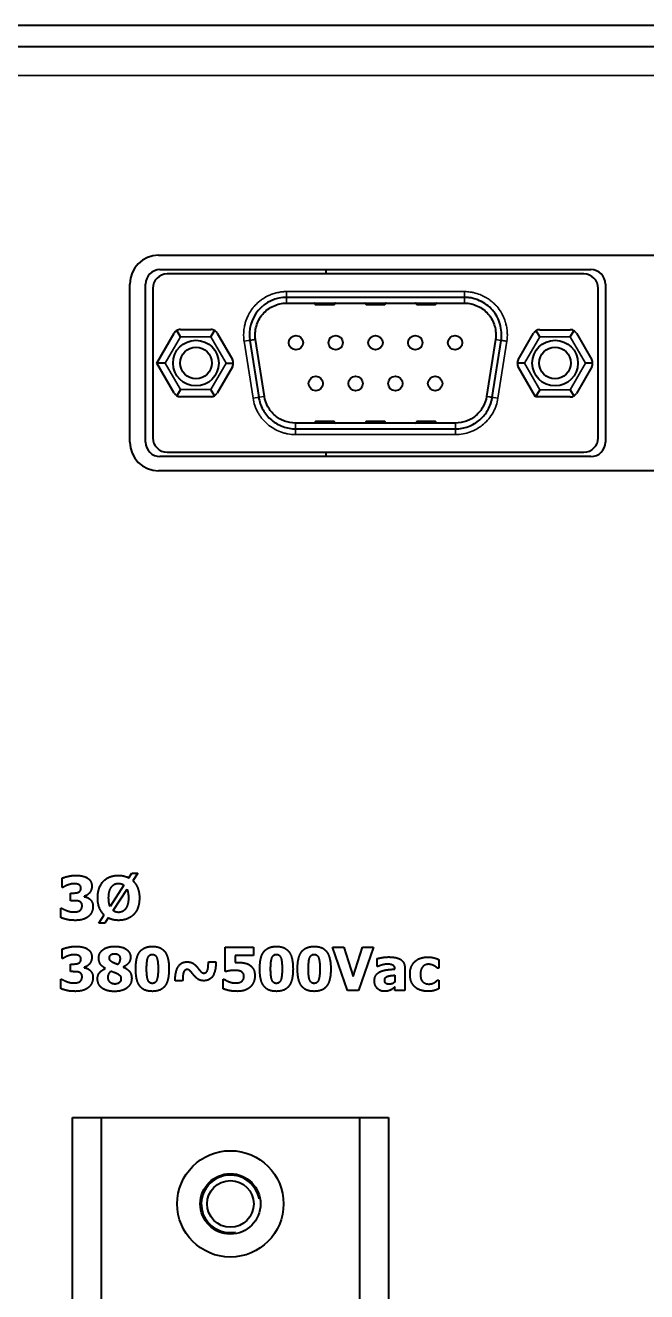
# Model space of a CAD drawing. Header units: millimetres. Extents: x 0 to 2100, y 0 to 1485.
# Drawn here: x 151.7 to 195, y 484.3 to 572.4 of the extents above; entities that cross this region are included whole.
import ezdxf

# ---------------------------------------------------------------- set-up
doc = ezdxf.new("R2010")
doc.units = ezdxf.units.MM
doc.header["$LTSCALE"] = 5
doc.layers.add('가시적인 것(ISO)', color=3, linetype='Continuous', lineweight=40)
doc.layers.add('가시적인 좁은 것(ISO)', color=3, linetype='Continuous', lineweight=35)

msp = doc.modelspace()

# ---------------------------------------------------------------- linework, layer by layer
at = {"layer": '가시적인 것(ISO)'}
for p, q in [((136.254, 572.396), (520.754, 572.396)), ((520.754, 570.896), (136.254, 570.896)), ((161.004, 556.396), (227.004, 556.396)), ((161.104, 555.396), (191.104, 555.396)), ((190.603, 555.096), (161.605, 555.096)), ((172.664, 555.096), (172.664, 555.396)), ((159.004, 543.396), (159.004, 554.396)), ((160.104, 543.396), (160.104, 554.396)), ((192.104, 554.396), (192.104, 543.396)), ((160.605, 554.096), (160.605, 543.696)), ((182.291, 553.47), (169.917, 553.47)), ((191.603, 543.696), (191.603, 554.096)), ((169.917, 553.07), (182.291, 553.07)), ((171.931, 552.97), (173.217, 552.97)), ((175.461, 552.97), (176.747, 552.97)), ((178.991, 552.97), (180.277, 552.97)), ((160.886, 548.893), (162.092, 550.982)), ((162.525, 550.732), (162.275, 551.165)), ((162.525, 551.232), (164.647, 551.232)), ((164.647, 550.732), (164.897, 551.165)), ((165.08, 550.982), (166.142, 549.143)), ((186.041, 549.129), (187.103, 550.967)), ((187.536, 550.717), (187.286, 551.15)), ((187.536, 551.217), (189.658, 551.217)), ((189.658, 550.717), (189.908, 551.15)), ((190.091, 550.967), (191.153, 549.129)), ((167.355, 550.477), (167.975, 546.514)), ((168.37, 546.576), (167.751, 550.539)), ((184.457, 550.539), (183.838, 546.575)), ((184.233, 546.514), (184.852, 550.477)), ((162.092, 546.805), (160.886, 548.893)), ((161.463, 548.893), (160.886, 548.893)), ((166.142, 548.643), (165.08, 546.805)), ((165.709, 548.893), (166.209, 548.893)), ((186.474, 548.879), (185.974, 548.879)), ((187.247, 546.541), (186.041, 548.629)), ((191.153, 548.629), (190.091, 546.791)), ((191.219, 548.879), (190.719, 548.879)), ((162.525, 547.055), (162.275, 546.622)), ((164.647, 546.555), (162.525, 546.555)), ((164.897, 546.622), (164.647, 547.055)), ((187.536, 547.041), (187.247, 546.541)), ((189.658, 546.541), (187.247, 546.541)), ((189.658, 547.041), (189.908, 546.608)), ((181.672, 544.722), (170.536, 544.722)), ((173.217, 544.822), (171.931, 544.822)), ((176.747, 544.822), (175.461, 544.822)), ((180.277, 544.822), (178.991, 544.822)), ((170.536, 544.322), (181.672, 544.322)), ((191.104, 542.396), (161.104, 542.396)), ((161.605, 542.696), (190.603, 542.696)), ((172.664, 542.396), (172.664, 542.696)), ((227.004, 541.396), (161.004, 541.396)), ((154.298, 512.418), (154.298, 513.06)), ((158.932, 513.084), (159.138, 513.396)), ((159.138, 513.396), (159.561, 513.396)), ((159.561, 513.396), (159.219, 512.878)), ((154.361, 512.418), (154.298, 512.418)), ((154.867, 512.02), (154.986, 512.02)), ((154.867, 511.492), (154.867, 512.02)), ((158.591, 512.569), (157.626, 511.093)), ((157.84, 510.809), (158.81, 512.287)), ((154.996, 511.492), (154.867, 511.492)), ((155.82, 511.801), (155.82, 511.772)), ((154.211, 510.965), (154.284, 510.965)), ((154.211, 510.313), (154.211, 510.965)), ((156.844, 509.931), (157.218, 510.498)), ((157.5, 510.294), (157.259, 509.931)), ((157.259, 509.931), (156.844, 509.931)), ((154.298, 507.479), (154.298, 508.121)), ((165.634, 508.247), (167.623, 508.247)), ((165.634, 506.562), (165.634, 508.247)), ((166.347, 507.681), (166.347, 507.182)), ((167.623, 507.681), (166.347, 507.681)), ((167.623, 508.247), (167.623, 507.681)), ((173.117, 508.247), (173.898, 508.247)), ((174.148, 505.247), (173.117, 508.247)), ((173.898, 508.247), (174.552, 506.212)), ((174.552, 506.212), (175.203, 508.247)), ((175.964, 508.247), (174.933, 505.247)), ((175.203, 508.247), (175.964, 508.247)), ((154.361, 507.479), (154.298, 507.479)), ((154.867, 507.08), (154.986, 507.08)), ((154.867, 506.553), (154.867, 507.08)), ((155.82, 506.861), (155.82, 506.832)), ((157.313, 506.771), (157.313, 506.784)), ((158.553, 506.881), (158.553, 506.871)), ((164.477, 507.241), (165, 507.241)), ((176.222, 506.915), (176.222, 507.462)), ((176.283, 506.915), (176.222, 506.915)), ((177.455, 506.733), (177.455, 506.745)), ((178.15, 506.786), (178.15, 505.247)), ((180.513, 506.786), (180.423, 506.786)), ((180.513, 507.389), (180.513, 506.786)), ((154.211, 506.025), (154.284, 506.025)), ((154.211, 505.374), (154.211, 506.025)), ((154.996, 506.553), (154.867, 506.553)), ((162.683, 505.918), (162.16, 505.918)), ((165.506, 506.02), (165.574, 506.02)), ((165.506, 505.366), (165.506, 506.02)), ((165.7, 506.562), (165.634, 506.562)), ((177.45, 506.307), (177.45, 505.838)), ((180.423, 505.967), (180.513, 505.967)), ((180.513, 505.967), (180.513, 505.361)), ((174.933, 505.247), (174.148, 505.247)), ((177.45, 505.247), (177.45, 505.488)), ((178.15, 505.247), (177.45, 505.247)), ((155.004, 496.396), (157.004, 496.396)), ((155.004, 483.396), (155.004, 496.396)), ((157.004, 496.396), (175.004, 496.396)), ((157.004, 496.396), (157.004, 483.396)), ((175.004, 496.396), (177.004, 496.396)), ((175.004, 483.396), (175.004, 496.396)), ((177.004, 496.396), (177.004, 483.396))]:
    msp.add_line(p, q, dxfattribs=at)
for centre, radius in [((170.564, 550.316), 0.5), ((173.334, 550.316), 0.5), ((176.104, 550.316), 0.5), ((178.874, 550.316), 0.5), ((181.644, 550.316), 0.5), ((163.604, 548.896), 1.59), ((163.604, 548.896), 1.1), ((188.604, 548.896), 1.59), ((188.604, 548.896), 1.1), ((171.949, 547.476), 0.5), ((174.719, 547.476), 0.5), ((177.489, 547.476), 0.5), ((180.259, 547.476), 0.5), ((166.004, 490.396), 3.7), ((166.004, 490.396), 2.1), ((166.004, 490.396), 1.621)]:
    msp.add_circle(centre, radius, dxfattribs=at)
for centre, radius, start, end in [((161.004, 554.396), 2, 90, 180), ((161.104, 554.396), 1, 90, 180), ((161.605, 554.096), 1, 90, 180), ((190.603, 554.096), 1, 0, 90), ((191.104, 554.396), 1, 0, 90), ((171.831, 553.02), 0.05, 0, 90), ((171.931, 553.02), 0.05, 179.99999, 270), ((173.217, 553.02), 0.05, 270, 0.00001), ((173.317, 553.02), 0.05, 90, 180), ((175.361, 553.02), 0.05, 360, 90), ((175.461, 553.02), 0.05, 180, 270), ((176.747, 553.02), 0.05, 270, 0), ((176.847, 553.02), 0.05, 90, 180), ((178.891, 553.02), 0.05, 0, 90), ((178.991, 553.02), 0.05, 180, 270), ((180.277, 553.02), 0.05, 270, 359.99999), ((180.377, 553.02), 0.05, 90, 180), ((162.525, 550.732), 0.5, 120, 150), ((162.525, 550.732), 0.5, 90, 120), ((164.647, 550.732), 0.5, 60, 90), ((164.647, 550.732), 0.5, 30, 60), ((187.536, 550.717), 0.5, 120, 150), ((187.536, 550.717), 0.5, 90, 120), ((189.658, 550.717), 0.5, 60, 90), ((189.658, 550.717), 0.5, 30, 60), ((165.709, 548.893), 0.5, 0, 30), ((186.474, 548.879), 0.5, 150, 180), ((190.719, 548.879), 0.5, 0, 30), ((165.709, 548.893), 0.5, 330, 0), ((186.474, 548.879), 0.5, 180, 210), ((190.719, 548.879), 0.5, 330, 0), ((162.525, 547.055), 0.5, 210, 240), ((162.525, 547.055), 0.5, 240, 270), ((164.647, 547.055), 0.5, 270, 300), ((164.647, 547.055), 0.5, 300, 330), ((189.658, 547.041), 0.5, 270, 300), ((189.658, 547.041), 0.5, 300, 330), ((171.831, 544.772), 0.05, 270, 0), ((171.931, 544.772), 0.05, 90, 180), ((173.217, 544.772), 0.05, 0, 90), ((173.317, 544.772), 0.05, 180, 270), ((175.361, 544.772), 0.05, 270, 0), ((175.461, 544.772), 0.05, 90, 180), ((176.747, 544.772), 0.05, 0, 90), ((176.847, 544.772), 0.05, 180, 270), ((178.891, 544.772), 0.05, 270, 0), ((178.991, 544.772), 0.05, 90, 180), ((180.277, 544.772), 0.05, 0, 90), ((180.377, 544.772), 0.05, 180, 270), ((161.605, 543.696), 1, 180, 270), ((190.603, 543.696), 1, 270, 0), ((161.004, 543.396), 2, 180, 270), ((161.104, 543.396), 1, 180, 270), ((191.104, 543.396), 1, 270, 0)]:
    msp.add_arc(centre, radius, start, end, dxfattribs=at)
for points, degree in [([(169.917, 553.47), (169.194, 553.469), (167.676, 552.796), (167.244, 551.191), (167.355, 550.477)], 3), ([(154.298, 513.06), (154.454, 513.126), (154.979, 513.25), (155.254, 513.25)], 2), ([(155.254, 513.25), (155.521, 513.25), (155.915, 513.157), (156.053, 513.067)], 2), ([(156.053, 513.067), (156.207, 512.973), (156.36, 512.681), (156.36, 512.499)], 2), ([(156.768, 511.687), (156.768, 512.409), (157.541, 513.25), (158.22, 513.25)], 2), ([(158.22, 513.25), (158.414, 513.25), (158.771, 513.167), (158.932, 513.084)], 2), ([(159.219, 512.878), (159.438, 512.669), (159.673, 512.066), (159.673, 511.687)], 2), ([(154.675, 512.579), (154.59, 512.547), (154.405, 512.445), (154.361, 512.418)], 2), ([(155.122, 512.671), (155.013, 512.671), (154.782, 512.62), (154.675, 512.579)], 2), ([(154.986, 512.02), (155.122, 512.02), (155.353, 512.044), (155.433, 512.08)], 2), ([(155.458, 512.61), (155.385, 512.647), (155.19, 512.671), (155.122, 512.671)], 2), ([(155.433, 512.08), (155.514, 512.119), (155.604, 512.255), (155.604, 512.372)], 2), ([(155.604, 512.372), (155.604, 512.465), (155.519, 512.579), (155.458, 512.61)], 2), ([(156.36, 512.499), (156.36, 512.241), (156.063, 511.857), (155.82, 511.801)], 2), ([(157.532, 511.687), (157.532, 511.956), (157.648, 512.345), (157.745, 512.465)], 2), ([(157.745, 512.465), (157.85, 512.593), (158.081, 512.693), (158.222, 512.693)], 2), ([(158.222, 512.693), (158.317, 512.693), (158.514, 512.632), (158.591, 512.569)], 2), ([(158.81, 512.287), (158.856, 512.185), (158.91, 511.852), (158.91, 511.687)], 2), ([(155.467, 511.451), (155.37, 511.485), (155.1, 511.492), (154.996, 511.492)], 2), ([(155.681, 511.14), (155.681, 511.273), (155.565, 511.417), (155.467, 511.451)], 2), ([(155.531, 510.806), (155.599, 510.858), (155.681, 511.006), (155.681, 511.14)], 2), ([(155.82, 511.772), (155.927, 511.757), (156.131, 511.679), (156.228, 511.592)], 2), ([(156.438, 511.096), (156.438, 510.875), (156.275, 510.512), (156.117, 510.386)], 2), ([(156.228, 511.592), (156.318, 511.514), (156.438, 511.266), (156.438, 511.096)], 2), ([(157.218, 510.498), (157.004, 510.704), (156.768, 511.307), (156.768, 511.687)], 2), ([(157.626, 511.093), (157.58, 511.208), (157.532, 511.504), (157.532, 511.687)], 2), ([(158.91, 511.687), (158.91, 511.414), (158.798, 511.047), (158.703, 510.918)], 2), ([(159.673, 511.687), (159.673, 511.346), (159.486, 510.763), (159.301, 510.556)], 2), ([(155.22, 510.123), (154.869, 510.123), (154.369, 510.24), (154.211, 510.313)], 2), ([(154.284, 510.965), (154.449, 510.86), (154.894, 510.704), (155.079, 510.704)], 2), ([(155.079, 510.704), (155.188, 510.704), (155.443, 510.743), (155.531, 510.806)], 2), ([(156.117, 510.386), (155.959, 510.259), (155.528, 510.123), (155.22, 510.123)], 2), ([(158.22, 510.123), (158.023, 510.123), (157.653, 510.211), (157.5, 510.294)], 2), ([(158.222, 510.678), (158.115, 510.678), (157.928, 510.741), (157.84, 510.809)], 2), ([(159.301, 510.556), (159.107, 510.342), (158.562, 510.123), (158.22, 510.123)], 2), ([(158.703, 510.918), (158.613, 510.802), (158.356, 510.678), (158.222, 510.678)], 2), ([(154.298, 508.121), (154.454, 508.186), (154.979, 508.31), (155.254, 508.31)], 2), ([(154.675, 507.639), (154.59, 507.608), (154.405, 507.506), (154.361, 507.479)], 2), ([(155.122, 507.732), (155.013, 507.732), (154.782, 507.681), (154.675, 507.639)], 2), ([(155.458, 507.671), (155.385, 507.707), (155.19, 507.732), (155.122, 507.732)], 2), ([(155.254, 508.31), (155.521, 508.31), (155.915, 508.218), (156.053, 508.128)], 2), ([(155.604, 507.433), (155.604, 507.525), (155.519, 507.639), (155.458, 507.671)], 2), ([(156.36, 507.559), (156.36, 507.301), (156.063, 506.917), (155.82, 506.861)], 2), ([(156.053, 508.128), (156.207, 508.033), (156.36, 507.741), (156.36, 507.559)], 2), ([(156.839, 507.506), (156.839, 507.671), (156.985, 507.96), (157.128, 508.075)], 2), ([(157.313, 506.784), (157.048, 506.912), (156.839, 507.28), (156.839, 507.506)], 2), ([(157.128, 508.075), (157.267, 508.184), (157.687, 508.315), (157.95, 508.315)], 2), ([(157.583, 507.518), (157.583, 507.639), (157.784, 507.805), (157.95, 507.805)], 2), ([(157.833, 507.19), (157.704, 507.25), (157.583, 507.399), (157.583, 507.518)], 2), ([(157.95, 508.315), (158.227, 508.315), (158.64, 508.196), (158.774, 508.099)], 2), ([(157.95, 507.805), (158.122, 507.805), (158.324, 507.622), (158.324, 507.469)], 2), ([(159.056, 507.557), (159.056, 507.343), (158.808, 507), (158.553, 506.881)], 2), ([(158.774, 508.099), (158.91, 508.002), (159.056, 507.72), (159.056, 507.557)], 2), ([(159.418, 506.747), (159.418, 507.146), (159.542, 507.71), (159.683, 507.914)], 2), ([(159.683, 507.914), (159.824, 508.113), (160.269, 508.308), (160.575, 508.308)], 2), ([(160.174, 506.745), (160.174, 507.304), (160.359, 507.754), (160.575, 507.754)], 2), ([(160.575, 508.308), (160.899, 508.308), (161.331, 508.104), (161.47, 507.902)], 2), ([(160.575, 507.754), (160.792, 507.754), (160.974, 507.304), (160.974, 506.747)], 2), ([(161.47, 507.902), (161.606, 507.705), (161.73, 507.124), (161.73, 506.747)], 2), ([(168.051, 506.747), (168.051, 507.146), (168.175, 507.71), (168.316, 507.914)], 2), ([(168.316, 507.914), (168.457, 508.113), (168.902, 508.308), (169.208, 508.308)], 2), ([(168.807, 506.745), (168.807, 507.304), (168.992, 507.754), (169.208, 507.754)], 2), ([(169.208, 508.308), (169.532, 508.308), (169.964, 508.104), (170.103, 507.902)], 2), ([(169.208, 507.754), (169.425, 507.754), (169.607, 507.304), (169.607, 506.747)], 2), ([(170.103, 507.902), (170.239, 507.705), (170.363, 507.124), (170.363, 506.747)], 2), ([(170.679, 506.747), (170.679, 507.146), (170.803, 507.71), (170.944, 507.914)], 2), ([(170.944, 507.914), (171.085, 508.113), (171.53, 508.308), (171.836, 508.308)], 2), ([(171.435, 506.745), (171.435, 507.304), (171.62, 507.754), (171.836, 507.754)], 2), ([(171.836, 508.308), (172.16, 508.308), (172.592, 508.104), (172.731, 507.902)], 2), ([(171.836, 507.754), (172.053, 507.754), (172.235, 507.304), (172.235, 506.747)], 2), ([(172.731, 507.902), (172.867, 507.705), (172.991, 507.124), (172.991, 506.747)], 2), ([(176.222, 507.462), (176.326, 507.491), (176.793, 507.574), (177.032, 507.574)], 2), ([(177.032, 507.574), (177.615, 507.574), (178.15, 507.185), (178.15, 506.786)], 2), ([(178.889, 507.294), (179.057, 507.435), (179.514, 507.571), (179.762, 507.571)], 2), ([(179.762, 507.571), (179.949, 507.571), (180.323, 507.484), (180.513, 507.389)], 2), ([(154.986, 507.08), (155.122, 507.08), (155.353, 507.105), (155.433, 507.141)], 2), ([(155.433, 507.141), (155.514, 507.18), (155.604, 507.316), (155.604, 507.433)], 2), ([(155.82, 506.832), (155.927, 506.818), (156.131, 506.74), (156.228, 506.652)], 2), ([(156.228, 506.652), (156.318, 506.575), (156.438, 506.327), (156.438, 506.156)], 2), ([(156.758, 506.057), (156.758, 506.314), (157.043, 506.657), (157.313, 506.771)], 2), ([(158.173, 507.051), (158.044, 507.1), (157.889, 507.16), (157.833, 507.19)], 2), ([(158.324, 507.469), (158.324, 507.345), (158.251, 507.153), (158.173, 507.051)], 2), ([(158.553, 506.871), (158.852, 506.75), (159.134, 506.356), (159.134, 506.081)], 2), ([(159.681, 505.583), (159.542, 505.78), (159.418, 506.358), (159.418, 506.747)], 2), ([(160.575, 505.738), (160.359, 505.738), (160.174, 506.195), (160.174, 506.745)], 2), ([(160.974, 506.747), (160.974, 506.195), (160.789, 505.738), (160.575, 505.738)], 2), ([(161.73, 506.747), (161.73, 506.358), (161.606, 505.775), (161.467, 505.578)], 2), ([(162.16, 505.918), (162.16, 506.572), (162.591, 507.236), (162.999, 507.236)], 2), ([(163.011, 506.703), (162.899, 506.703), (162.778, 506.592), (162.741, 506.487)], 2), ([(162.999, 507.236), (163.133, 507.236), (163.342, 507.17), (163.432, 507.114)], 2), ([(163.235, 506.577), (163.186, 506.628), (163.07, 506.703), (163.011, 506.703)], 2), ([(163.432, 507.114), (163.517, 507.058), (163.663, 506.905), (163.711, 506.847)], 2), ([(163.711, 506.847), (163.765, 506.779), (163.877, 506.635), (163.928, 506.582)], 2), ([(164.149, 506.455), (164.256, 506.455), (164.387, 506.567), (164.419, 506.672)], 2), ([(165, 507.241), (164.997, 506.606), (164.574, 505.923), (164.161, 505.923)], 2), ([(164.419, 506.672), (164.453, 506.781), (164.472, 507.08), (164.477, 507.241)], 2), ([(166.293, 506.645), (166.128, 506.645), (165.814, 506.592), (165.7, 506.562)], 2), ([(166.792, 506.538), (166.69, 506.606), (166.398, 506.645), (166.293, 506.645)], 2), ([(166.347, 507.182), (166.408, 507.187), (166.575, 507.192), (166.621, 507.192)], 2), ([(166.621, 507.192), (166.838, 507.192), (167.203, 507.105), (167.346, 507.015)], 2), ([(167.346, 507.015), (167.516, 506.903), (167.706, 506.531), (167.706, 506.263)], 2), ([(168.314, 505.583), (168.175, 505.78), (168.051, 506.358), (168.051, 506.747)], 2), ([(169.208, 505.738), (168.992, 505.738), (168.807, 506.195), (168.807, 506.745)], 2), ([(169.607, 506.747), (169.607, 506.195), (169.422, 505.738), (169.208, 505.738)], 2), ([(170.363, 506.747), (170.363, 506.358), (170.239, 505.775), (170.1, 505.578)], 2), ([(170.942, 505.583), (170.803, 505.78), (170.679, 506.358), (170.679, 506.747)], 2), ([(171.836, 505.738), (171.62, 505.738), (171.435, 506.195), (171.435, 506.745)], 2), ([(172.235, 506.747), (172.235, 506.195), (172.05, 505.738), (171.836, 505.738)], 2), ([(172.991, 506.747), (172.991, 506.358), (172.867, 505.775), (172.728, 505.578)], 2), ([(176.9, 507.075), (176.776, 507.075), (176.441, 506.985), (176.283, 506.915)], 2), ([(176.424, 506.548), (176.616, 506.64), (177.148, 506.713), (177.455, 506.733)], 2), ([(177.455, 506.745), (177.455, 506.932), (177.177, 507.075), (176.9, 507.075)], 2), ([(178.507, 506.368), (178.507, 506.694), (178.711, 507.148), (178.889, 507.294)], 2), ([(179.796, 507.066), (179.526, 507.066), (179.229, 506.689), (179.229, 506.368)], 2), ([(180.185, 506.964), (180.107, 507.007), (179.915, 507.066), (179.796, 507.066)], 2), ([(180.423, 506.786), (180.379, 506.827), (180.258, 506.925), (180.185, 506.964)], 2), ([(154.284, 506.025), (154.449, 505.921), (154.894, 505.765), (155.079, 505.765)], 2), ([(155.467, 506.511), (155.37, 506.545), (155.1, 506.553), (154.996, 506.553)], 2), ([(155.079, 505.765), (155.188, 505.765), (155.443, 505.804), (155.531, 505.867)], 2), ([(155.681, 506.2), (155.681, 506.334), (155.565, 506.477), (155.467, 506.511)], 2), ([(155.531, 505.867), (155.599, 505.918), (155.681, 506.066), (155.681, 506.2)], 2), ([(156.438, 506.156), (156.438, 505.935), (156.275, 505.573), (156.117, 505.446)], 2), ([(157.038, 505.434), (156.895, 505.553), (156.758, 505.877), (156.758, 506.057)], 2), ([(157.493, 506.152), (157.493, 506.29), (157.617, 506.523), (157.694, 506.601)], 2), ([(157.976, 505.692), (157.76, 505.692), (157.493, 505.942), (157.493, 506.152)], 2), ([(157.694, 506.601), (157.779, 506.565), (158.001, 506.48), (158.059, 506.453)], 2), ([(158.246, 505.77), (158.188, 505.731), (158.037, 505.692), (157.976, 505.692)], 2), ([(158.059, 506.453), (158.263, 506.353), (158.39, 506.198), (158.39, 506.049)], 2), ([(158.39, 506.049), (158.39, 505.942), (158.312, 505.816), (158.246, 505.77)], 2), ([(159.134, 506.081), (159.134, 505.889), (158.973, 505.556), (158.82, 505.434)], 2), ([(162.741, 506.487), (162.707, 506.378), (162.688, 506.079), (162.683, 505.918)], 2), ([(163.454, 506.312), (163.395, 506.38), (163.291, 506.519), (163.235, 506.577)], 2), ([(163.733, 506.042), (163.646, 506.103), (163.524, 506.232), (163.454, 506.312)], 2), ([(164.161, 505.923), (164.023, 505.923), (163.816, 505.986), (163.733, 506.042)], 2), ([(163.928, 506.582), (163.981, 506.526), (164.091, 506.455), (164.149, 506.455)], 2), ([(165.574, 506.02), (165.632, 505.989), (165.773, 505.906), (165.887, 505.862)], 2), ([(165.887, 505.862), (165.994, 505.821), (166.215, 505.765), (166.349, 505.765)], 2), ([(166.349, 505.765), (166.466, 505.765), (166.738, 505.823), (166.821, 505.901)], 2), ([(166.95, 506.234), (166.95, 506.341), (166.862, 506.492), (166.792, 506.538)], 2), ([(166.821, 505.901), (166.882, 505.962), (166.95, 506.11), (166.95, 506.234)], 2), ([(167.706, 506.263), (167.706, 506.028), (167.545, 505.629), (167.387, 505.485)], 2), ([(176.032, 505.896), (176.032, 506.147), (176.234, 506.458), (176.424, 506.548)], 2), ([(176.73, 505.186), (176.429, 505.186), (176.032, 505.59), (176.032, 505.896)], 2), ([(176.745, 505.955), (176.745, 506.062), (176.847, 506.193), (176.942, 506.224)], 2), ([(177.085, 505.677), (176.917, 505.677), (176.745, 505.797), (176.745, 505.955)], 2), ([(176.942, 506.224), (177.049, 506.263), (177.27, 506.29), (177.45, 506.307)], 2), ([(177.45, 505.838), (177.372, 505.763), (177.177, 505.677), (177.085, 505.677)], 2), ([(178.865, 505.473), (178.697, 505.622), (178.507, 506.066), (178.507, 506.368)], 2), ([(179.229, 506.368), (179.229, 506.028), (179.545, 505.692), (179.808, 505.692)], 2), ([(179.808, 505.692), (179.942, 505.692), (180.141, 505.753), (180.214, 505.797)], 2), ([(180.214, 505.797), (180.284, 505.838), (180.386, 505.93), (180.423, 505.967)], 2), ([(155.22, 505.184), (154.869, 505.184), (154.369, 505.301), (154.211, 505.374)], 2), ([(156.117, 505.446), (155.959, 505.32), (155.528, 505.184), (155.22, 505.184)], 2), ([(157.942, 505.177), (157.638, 505.177), (157.184, 505.315), (157.038, 505.434)], 2), ([(158.82, 505.434), (158.667, 505.313), (158.227, 505.177), (157.942, 505.177)], 2), ([(160.575, 505.184), (160.257, 505.184), (159.819, 505.383), (159.681, 505.583)], 2), ([(161.467, 505.578), (161.331, 505.383), (160.891, 505.184), (160.575, 505.184)], 2), ([(166.48, 505.184), (166.145, 505.186), (165.664, 505.296), (165.506, 505.366)], 2), ([(167.387, 505.485), (167.229, 505.342), (166.797, 505.184), (166.48, 505.184)], 2), ([(169.208, 505.184), (168.89, 505.184), (168.452, 505.383), (168.314, 505.583)], 2), ([(170.1, 505.578), (169.964, 505.383), (169.524, 505.184), (169.208, 505.184)], 2), ([(171.836, 505.184), (171.518, 505.184), (171.08, 505.383), (170.942, 505.583)], 2), ([(172.728, 505.578), (172.592, 505.383), (172.152, 505.184), (171.836, 505.184)], 2), ([(177.165, 505.281), (177.07, 505.235), (176.891, 505.186), (176.73, 505.186)], 2), ([(177.45, 505.488), (177.377, 505.427), (177.262, 505.33), (177.165, 505.281)], 2), ([(179.781, 505.186), (179.502, 505.186), (179.037, 505.327), (178.865, 505.473)], 2), ([(180.211, 505.245), (180.109, 505.216), (179.929, 505.186), (179.781, 505.186)], 2), ([(180.513, 505.361), (180.452, 505.335), (180.294, 505.267), (180.211, 505.245)], 2)]:
    msp.add_open_spline(points, degree=degree, dxfattribs=at)
for points, knots in [([(184.852, 550.477), (184.882, 550.668), (184.888, 550.855), (184.861, 551.226), (184.828, 551.41), (184.726, 551.768), (184.657, 551.94), (184.482, 552.272), (184.376, 552.43), (184.128, 552.716), (183.987, 552.844), (183.684, 553.065), (183.524, 553.158), (183.186, 553.31), (183.008, 553.37), (182.735, 553.43), (182.643, 553.445), (182.503, 553.461), (182.455, 553.464), (182.369, 553.469), (182.327, 553.469), (182.291, 553.47)], [0, 0, 0, 0, 0.1257086, 0.1257086, 0.2514171, 0.2514171, 0.3771257, 0.3771257, 0.5028343, 0.5028343, 0.6285429, 0.6285429, 0.7542514, 0.7542514, 0.87996, 0.87996, 0.9428143, 0.9428143, 0.9742414, 0.9742414, 0.999997, 0.999997, 0.999997, 0.999997]), ([(167.751, 550.539), (167.726, 550.696), (167.721, 550.853), (167.743, 551.165), (167.771, 551.322), (167.857, 551.626), (167.915, 551.772), (168.061, 552.052), (168.15, 552.184), (168.353, 552.421), (168.469, 552.529), (168.724, 552.717), (168.859, 552.797), (169.145, 552.928), (169.296, 552.98), (169.602, 553.05), (169.758, 553.07), (169.917, 553.07)], [-1, -1, -1, -1, -0.875, -0.875, -0.75, -0.75, -0.625, -0.625, -0.5, -0.5, -0.375, -0.375, -0.25, -0.25, -0.125, -0.125, 0, 0, 0, 0]), ([(182.291, 553.07), (182.451, 553.07), (182.606, 553.05), (182.911, 552.98), (183.062, 552.929), (183.349, 552.797), (183.484, 552.717), (183.738, 552.529), (183.855, 552.422), (184.058, 552.184), (184.147, 552.052), (184.293, 551.772), (184.351, 551.626), (184.437, 551.323), (184.464, 551.166), (184.487, 550.853), (184.482, 550.696), (184.457, 550.539)], [-1, -1, -1, -1, -0.875, -0.875, -0.75, -0.75, -0.625, -0.625, -0.5, -0.5, -0.375, -0.375, -0.25, -0.25, -0.125, -0.125, 0, 0, 0, 0]), ([(167.975, 546.514), (168.023, 546.208), (168.124, 545.913), (168.352, 545.511), (168.439, 545.384), (168.632, 545.149), (168.739, 545.039), (168.978, 544.837), (169.105, 544.748), (169.368, 544.596), (169.506, 544.531), (169.797, 544.424), (169.948, 544.384), (170.175, 544.345), (170.251, 544.336), (170.366, 544.327), (170.404, 544.325), (170.474, 544.322), (170.507, 544.322), (170.536, 544.322)], [0, 0, 0, 0, 0.251432, 0.251432, 0.377148, 0.377148, 0.502864, 0.502864, 0.6285801, 0.6285801, 0.7542961, 0.7542961, 0.8800121, 0.8800121, 0.9428701, 0.9428701, 0.9742991, 0.9742991, 0.9999981, 0.9999981, 0.9999981, 0.9999981]), ([(170.536, 544.722), (170.275, 544.722), (170.019, 544.767), (169.655, 544.903), (169.537, 544.959), (169.315, 545.089), (169.21, 545.164), (169.012, 545.332), (168.921, 545.426), (168.758, 545.626), (168.685, 545.733), (168.494, 546.073), (168.41, 546.318), (168.37, 546.576)], [-1, -1, -1, -1, -0.75, -0.75, -0.625, -0.625, -0.5, -0.5, -0.375, -0.375, -0.25, -0.25, 0, 0, 0, 0]), ([(183.838, 546.575), (183.798, 546.318), (183.714, 546.072), (183.523, 545.733), (183.449, 545.625), (183.286, 545.426), (183.197, 545.333), (182.999, 545.164), (182.892, 545.089), (182.67, 544.959), (182.554, 544.903), (182.188, 544.766), (181.933, 544.722), (181.672, 544.722)], [-1, -1, -1, -1, -0.75, -0.75, -0.625, -0.625, -0.5, -0.5, -0.375, -0.375, -0.25, -0.25, 0, 0, 0, 0]), ([(181.672, 544.322), (181.981, 544.322), (182.288, 544.376), (182.721, 544.539), (182.86, 544.606), (183.122, 544.761), (183.247, 544.849), (183.484, 545.053), (183.591, 545.165), (183.782, 545.403), (183.868, 545.528), (184.018, 545.8), (184.081, 545.942), (184.154, 546.161), (184.175, 546.235), (184.202, 546.347), (184.21, 546.384), (184.223, 546.453), (184.229, 546.485), (184.233, 546.514)], [0, 0, 0, 0, 0.251432, 0.251432, 0.377148, 0.377148, 0.502864, 0.502864, 0.6285801, 0.6285801, 0.7542961, 0.7542961, 0.8800121, 0.8800121, 0.9428701, 0.9428701, 0.9742991, 0.9742991, 0.9999981, 0.9999981, 0.9999981, 0.9999981])]:
    msp.add_open_spline(points, degree=3, knots=knots, dxfattribs=at)
at = {"layer": '가시적인 좁은 것(ISO)'}
for p, q in [((519.004, 568.896), (138.004, 568.896)), ((169.916, 553.87), (182.291, 553.87)), ((171.931, 553.07), (171.931, 553.02)), ((173.267, 553.02), (171.931, 553.02)), ((171.931, 553.02), (171.931, 552.97)), ((175.411, 553.02), (175.461, 553.02)), ((175.461, 553.07), (175.461, 553.02)), ((176.747, 553.02), (175.461, 553.02)), ((175.461, 553.02), (175.461, 552.97)), ((176.747, 553.07), (176.747, 553.02)), ((176.747, 553.02), (176.797, 553.02)), ((176.747, 553.02), (176.747, 552.97)), ((178.991, 553.07), (178.991, 553.02)), ((180.277, 553.02), (178.991, 553.02)), ((178.991, 553.02), (178.991, 552.97)), ((180.277, 553.07), (180.277, 553.02)), ((180.277, 553.02), (180.277, 552.97)), ((161.463, 548.893), (162.525, 550.732)), ((162.525, 550.732), (164.647, 550.732)), ((164.647, 550.732), (165.709, 548.893)), ((186.474, 548.879), (187.536, 550.717)), ((187.536, 550.717), (189.658, 550.717)), ((189.658, 550.717), (190.719, 548.879)), ((167.58, 546.452), (166.96, 550.416)), ((184.457, 550.539), (184.852, 550.477)), ((185.248, 550.416), (184.628, 546.452)), ((162.525, 547.055), (161.463, 548.893)), ((165.709, 548.893), (164.647, 547.055)), ((187.536, 547.041), (186.474, 548.879)), ((190.719, 548.879), (189.658, 547.041)), ((164.647, 547.055), (162.525, 547.055)), ((167.975, 546.514), (168.37, 546.576)), ((189.658, 547.041), (187.536, 547.041)), ((171.931, 544.772), (171.881, 544.772)), ((171.931, 544.772), (171.931, 544.822)), ((171.931, 544.772), (173.267, 544.772)), ((171.931, 544.722), (171.931, 544.772)), ((175.461, 544.772), (175.411, 544.772)), ((175.461, 544.772), (175.461, 544.822)), ((175.461, 544.772), (176.747, 544.772)), ((175.461, 544.722), (175.461, 544.772)), ((176.747, 544.772), (176.747, 544.822)), ((176.797, 544.772), (176.747, 544.772)), ((176.747, 544.722), (176.747, 544.772)), ((178.991, 544.772), (178.941, 544.772)), ((178.991, 544.772), (178.991, 544.822)), ((178.991, 544.772), (180.277, 544.772)), ((178.991, 544.722), (178.991, 544.772)), ((180.277, 544.772), (180.277, 544.822)), ((180.327, 544.772), (180.277, 544.772)), ((180.277, 544.722), (180.277, 544.772)), ((181.672, 544.722), (181.672, 544.322)), ((170.536, 544.322), (170.536, 543.922)), ((181.672, 543.922), (170.536, 543.922)), ((181.672, 544.322), (181.672, 543.922)), ((182.232, 544.382), (182.232, 544.382))]:
    msp.add_line(p, q, dxfattribs=at)
msp.add_arc((166.004, 490.396), 2, 10, 280, dxfattribs=at)
for centre, major_axis, ratio, start_param, end_param in [((169.917, 553.07), (0, 0.4), 0.000121, 4.712389, 6.283185), ((182.291, 553.87), (0, -0.4), 0.00001, 0.019457, 1.571386), ((171.931, 553.02), (-0.05, 0), 0.000472, 4.712389, 6.283186), ((178.991, 553.02), (-0.05, 0), 0.00026, 0, 1.570796), ((180.277, 553.02), (0.05, 0), 0.00001, 4.70498, 6.268369), ((166.96, 550.416), (0.395, 0.062), 0.000121, 0, 1.570796), ((167.58, 546.452), (0.395, 0.062), 0.000119, 4.712389, 6.283185), ((184.628, 546.452), (-0.395, 0.062), 0.00001, 0.015497, 1.57157), ((168.89, 545.926), (-0.988, -0.154), 0.00001, 5.562327, 5.562418), ((183.317, 545.926), (-0.988, 0.154), 0.00001, 2.363039, 2.363051)]:
    msp.add_ellipse(centre, major_axis=major_axis, ratio=ratio, start_param=start_param, end_param=end_param, dxfattribs=at)
for points, knots in [([(166.96, 550.416), (166.944, 550.52), (166.934, 550.626), (166.929, 550.732), (166.927, 550.786), (166.926, 550.84), (166.927, 550.894), (166.928, 550.948), (166.93, 551.003), (166.934, 551.057), (166.942, 551.177), (166.957, 551.297), (166.98, 551.416), (166.997, 551.508), (167.018, 551.6), (167.044, 551.691), (167.072, 551.788), (167.103, 551.883), (167.14, 551.977), (167.143, 551.983), (167.145, 551.99), (167.148, 551.997), (167.188, 552.097), (167.231, 552.192), (167.282, 552.289), (167.284, 552.292), (167.286, 552.296), (167.288, 552.299), (167.355, 552.426), (167.431, 552.547), (167.514, 552.66), (167.554, 552.715), (167.596, 552.768), (167.639, 552.819), (167.644, 552.824), (167.648, 552.829), (167.653, 552.834), (167.754, 552.951), (167.864, 553.059), (167.985, 553.16), (168.015, 553.185), (168.046, 553.209), (168.077, 553.233), (168.089, 553.242), (168.101, 553.251), (168.112, 553.26), (168.118, 553.264), (168.124, 553.268), (168.129, 553.272), (168.184, 553.313), (168.241, 553.352), (168.299, 553.388), (168.416, 553.463), (168.539, 553.53), (168.667, 553.589), (168.674, 553.592), (168.681, 553.595), (168.688, 553.598), (168.78, 553.64), (168.873, 553.677), (168.967, 553.709), (169.069, 553.743), (169.171, 553.772), (169.278, 553.797), (169.286, 553.799), (169.295, 553.801), (169.304, 553.802), (169.402, 553.824), (169.5, 553.84), (169.598, 553.851), (169.606, 553.852), (169.614, 553.853), (169.623, 553.854), (169.668, 553.859), (169.712, 553.862), (169.757, 553.865), (169.766, 553.866), (169.775, 553.866), (169.784, 553.866), (169.802, 553.867), (169.819, 553.868), (169.837, 553.868), (169.85, 553.869), (169.863, 553.869), (169.877, 553.869), (169.883, 553.869), (169.89, 553.87), (169.897, 553.87), (169.903, 553.87), (169.91, 553.87), (169.916, 553.87)], [0, 0, 0, 0, 0.0625, 0.0625, 0.0625, 0.09375, 0.09375, 0.09375, 0.125, 0.125, 0.125, 0.19537, 0.19537, 0.19537, 0.249895, 0.249895, 0.249895, 0.308212, 0.308212, 0.308212, 0.3125, 0.3125, 0.3125, 0.375, 0.375, 0.375, 0.377216, 0.377216, 0.377216, 0.459459, 0.459459, 0.459459, 0.498948, 0.498948, 0.498948, 0.50302, 0.50302, 0.50302, 0.59375, 0.59375, 0.59375, 0.616125, 0.616125, 0.616125, 0.624696, 0.624696, 0.624696, 0.628793, 0.628793, 0.628793, 0.668821, 0.668821, 0.668821, 0.75, 0.75, 0.75, 0.754453, 0.754453, 0.754453, 0.8125, 0.8125, 0.8125, 0.875, 0.875, 0.875, 0.880133, 0.880133, 0.880133, 0.9375, 0.9375, 0.9375, 0.942381, 0.942381, 0.942381, 0.96875, 0.96875, 0.96875, 0.97407, 0.97407, 0.97407, 0.984375, 0.984375, 0.984375, 0.992188, 0.992188, 0.992188, 0.996094, 0.996094, 0.996094, 1, 1, 1, 1]), ([(169.917, 553.47), (169.917, 553.47), (169.917, 553.478), (169.917, 553.498), (169.917, 553.517), (169.917, 553.548), (169.917, 553.587), (169.917, 553.626), (169.917, 553.673), (169.917, 553.722), (169.917, 553.772), (169.917, 553.822), (169.916, 553.87)], [0, 0, 0, 0, 0.25, 0.25, 0.25, 0.5, 0.5, 0.5, 0.75, 0.75, 0.75, 1, 1, 1, 1]), ([(182.291, 553.87), (182.298, 553.87), (182.305, 553.87), (182.311, 553.87), (182.317, 553.87), (182.324, 553.869), (182.33, 553.869), (182.361, 553.869), (182.393, 553.868), (182.424, 553.867), (182.478, 553.864), (182.533, 553.86), (182.587, 553.854), (182.595, 553.853), (182.603, 553.852), (182.611, 553.851), (182.665, 553.845), (182.718, 553.837), (182.772, 553.828), (182.799, 553.824), (182.826, 553.818), (182.854, 553.813), (182.871, 553.809), (182.889, 553.806), (182.907, 553.802), (182.914, 553.8), (182.922, 553.798), (182.93, 553.797), (183.083, 553.762), (183.234, 553.715), (183.381, 553.657), (183.429, 553.638), (183.477, 553.618), (183.525, 553.596), (183.531, 553.593), (183.537, 553.591), (183.543, 553.588), (183.547, 553.586), (183.552, 553.584), (183.556, 553.582), (183.622, 553.551), (183.686, 553.518), (183.749, 553.484), (183.776, 553.469), (183.802, 553.454), (183.828, 553.438), (183.917, 553.385), (184.002, 553.329), (184.086, 553.267), (184.089, 553.265), (184.092, 553.263), (184.094, 553.261), (184.19, 553.189), (184.281, 553.113), (184.366, 553.032), (184.436, 552.965), (184.502, 552.896), (184.564, 552.824), (184.668, 552.702), (184.762, 552.571), (184.846, 552.431), (184.863, 552.402), (184.881, 552.371), (184.897, 552.341), (184.907, 552.324), (184.916, 552.306), (184.926, 552.289), (184.967, 552.21), (185.005, 552.13), (185.039, 552.048), (185.088, 551.933), (185.129, 551.814), (185.163, 551.692), (185.165, 551.688), (185.166, 551.683), (185.167, 551.679), (185.195, 551.579), (185.218, 551.478), (185.236, 551.377), (185.254, 551.271), (185.267, 551.167), (185.274, 551.057), (185.275, 551.05), (185.275, 551.043), (185.276, 551.035), (185.282, 550.933), (185.283, 550.833), (185.279, 550.733), (185.278, 550.725), (185.278, 550.718), (185.278, 550.71), (185.276, 550.664), (185.272, 550.619), (185.268, 550.573), (185.267, 550.567), (185.266, 550.56), (185.266, 550.554), (185.264, 550.542), (185.263, 550.53), (185.262, 550.519), (185.26, 550.502), (185.258, 550.484), (185.255, 550.467), (185.255, 550.463), (185.254, 550.459), (185.253, 550.454), (185.252, 550.441), (185.25, 550.428), (185.248, 550.416)], [0, 0, 0, 0, 0.003906, 0.003906, 0.003906, 0.007568, 0.007568, 0.007568, 0.026048, 0.026048, 0.026048, 0.057779, 0.057779, 0.057779, 0.0625, 0.0625, 0.0625, 0.09375, 0.09375, 0.09375, 0.109549, 0.109549, 0.109549, 0.119826, 0.119826, 0.119826, 0.124409, 0.124409, 0.124409, 0.216062, 0.216062, 0.216062, 0.24616, 0.24616, 0.24616, 0.25, 0.25, 0.25, 0.252823, 0.252823, 0.252823, 0.294644, 0.294644, 0.294644, 0.3125, 0.3125, 0.3125, 0.372817, 0.372817, 0.372817, 0.374742, 0.374742, 0.374742, 0.443185, 0.443185, 0.443185, 0.499426, 0.499426, 0.499426, 0.59375, 0.59375, 0.59375, 0.613566, 0.613566, 0.613566, 0.62499, 0.62499, 0.62499, 0.677064, 0.677064, 0.677064, 0.75, 0.75, 0.75, 0.752689, 0.752689, 0.752689, 0.8125, 0.8125, 0.8125, 0.875, 0.875, 0.875, 0.879265, 0.879265, 0.879265, 0.9375, 0.9375, 0.9375, 0.941939, 0.941939, 0.941939, 0.96875, 0.96875, 0.96875, 0.972656, 0.972656, 0.972656, 0.979492, 0.979492, 0.979492, 0.989746, 0.989746, 0.989746, 0.99231, 0.99231, 0.99231, 1, 1, 1, 1]), ([(182.291, 553.47), (182.291, 553.47), (182.292, 553.461), (182.292, 553.442), (182.292, 553.422), (182.292, 553.392), (182.292, 553.352), (182.292, 553.313), (182.292, 553.266), (182.292, 553.217), (182.291, 553.168), (182.291, 553.117), (182.291, 553.07)], [0, 0, 0, 0, 0.25, 0.25, 0.25, 0.5, 0.5, 0.5, 0.75, 0.75, 0.75, 1, 1, 1, 1]), ([(167.355, 550.477), (167.355, 550.477), (167.364, 550.479), (167.383, 550.482), (167.402, 550.485), (167.433, 550.49), (167.471, 550.496), (167.51, 550.502), (167.557, 550.509), (167.605, 550.516), (167.654, 550.524), (167.704, 550.532), (167.751, 550.539)], [0, 0, 0, 0, 0.25, 0.25, 0.25, 0.5, 0.5, 0.5, 0.75, 0.75, 0.75, 1, 1, 1, 1]), ([(184.852, 550.477), (184.852, 550.477), (184.861, 550.476), (184.88, 550.473), (184.899, 550.47), (184.93, 550.465), (184.968, 550.459), (185.007, 550.453), (185.054, 550.446), (185.102, 550.438), (185.151, 550.431), (185.201, 550.423), (185.248, 550.416)], [0, 0, 0, 0, 0.25, 0.25, 0.25, 0.5, 0.5, 0.5, 0.75, 0.75, 0.75, 1, 1, 1, 1]), ([(170.536, 543.922), (170.356, 543.922), (170.091, 543.945), (169.834, 544.003), (169.664, 544.05), (169.582, 544.076), (169.16, 544.234), (168.857, 544.412), (168.388, 544.814), (168.212, 545.01), (168.013, 545.304), (167.965, 545.381), (167.749, 545.766), (167.635, 546.097), (167.58, 546.452)], [0, 0, 0, 0, 0.125, 0.1875, 0.1875, 0.25, 0.25, 0.5, 0.5, 0.6875, 0.6875, 0.75, 0.75, 1, 1, 1, 1]), ([(184.628, 546.452), (184.6, 546.274), (184.537, 546.016), (184.439, 545.771), (184.367, 545.61), (184.328, 545.533), (184.108, 545.141), (183.885, 544.869), (183.415, 544.467), (183.194, 544.324), (182.874, 544.173), (182.789, 544.137), (182.376, 543.983), (182.031, 543.922), (181.672, 543.922)], [0, 0, 0, 0, 0.125, 0.1875, 0.1875, 0.25, 0.25, 0.5, 0.5, 0.6875, 0.6875, 0.75, 0.75, 1, 1, 1, 1]), ([(184.233, 546.514), (184.233, 546.514), (184.225, 546.515), (184.205, 546.518), (184.186, 546.521), (184.156, 546.525), (184.117, 546.532), (184.079, 546.538), (184.032, 546.545), (183.983, 546.553), (183.935, 546.56), (183.885, 546.568), (183.838, 546.575)], [0, 0, 0, 0, 0.25, 0.25, 0.25, 0.5, 0.5, 0.5, 0.75, 0.75, 0.75, 1, 1, 1, 1]), ([(170.536, 544.322), (170.536, 544.322), (170.536, 544.33), (170.536, 544.35), (170.536, 544.369), (170.536, 544.4), (170.536, 544.439), (170.536, 544.478), (170.536, 544.525), (170.536, 544.574), (170.536, 544.624), (170.536, 544.674), (170.536, 544.722)], [0, 0, 0, 0, 0.25, 0.25, 0.25, 0.5, 0.5, 0.5, 0.75, 0.75, 0.75, 1, 1, 1, 1])]:
    msp.add_open_spline(points, degree=3, knots=knots, dxfattribs=at)

doc.saveas('drawing.dxf')
